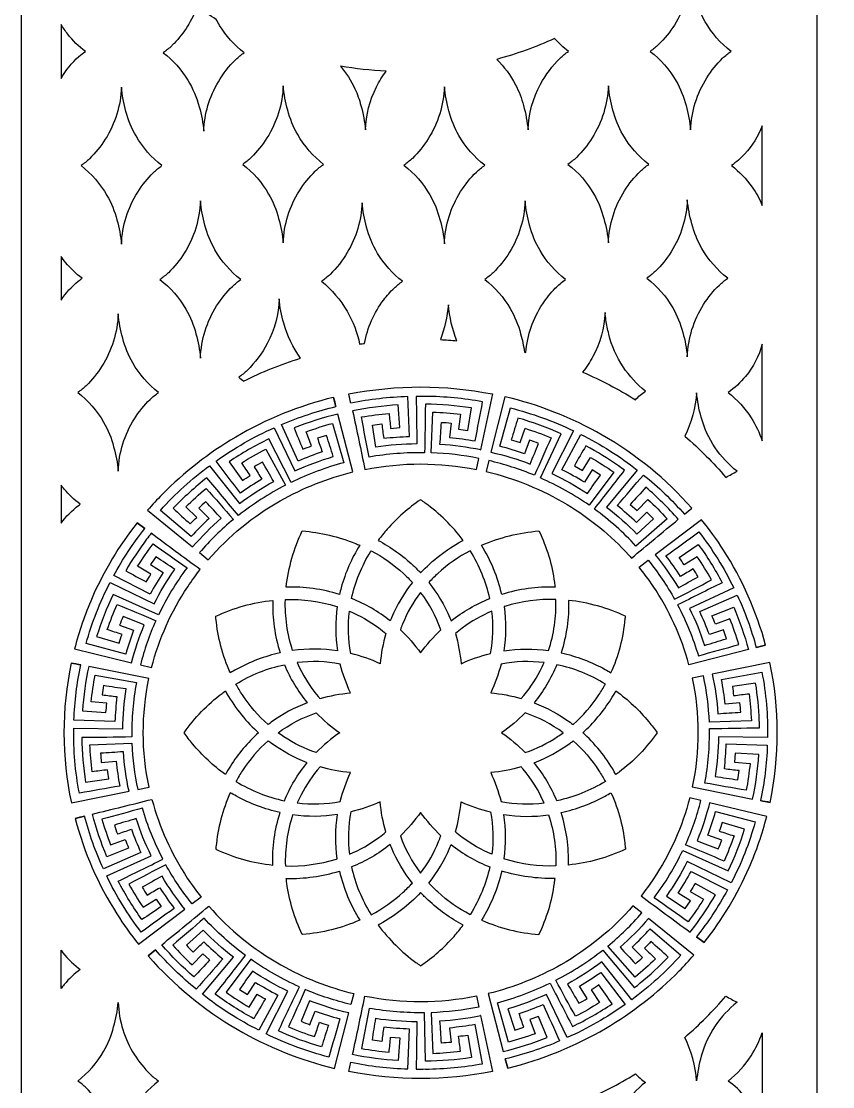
# Model space of a CAD drawing. Header units: millimetres. Extents: x -250 to 750, y -1000 to 1000.
# Drawn here: x -250 to 260, y -220 to 450 of the extents above; entities that cross this region are included whole.
import ezdxf

# ---------------------------------------------------------------- set-up
doc = ezdxf.new("R2010")
doc.units = ezdxf.units.MM
doc.layers.add('Default', color=70, linetype='Continuous')

msp = doc.modelspace()

# ---------------------------------------------------------------- linework, layer by layer
at = {"layer": 'Default'}
msp.add_line((249.78, 1000), (249.78, -1000), dxfattribs=at)
msp.add_lwpolyline([(250, 1000), (-250, 1000), (-250, -1000), (250, -1000), (249.78, -1000), (749.78, -1000), (749.78, 1000), (249.78, 1000)], close=True, dxfattribs=at)
for points in [[(170.52, 479.98, -0.13167), (160.33, 447.18, -0.058193), (150.4, 434.9, -0.03617), (145.12, 430.6, -0.098327), (161.39, 411.94, -0.067353), (167.68, 396.5, -0.046193), (170.52, 381.22, -0.13167), (180.72, 414.03, -0.058193), (190.64, 426.3, -0.03617), (195.92, 430.6, -0.098327), (179.65, 449.27, -0.067353), (173.36, 464.71, -0.046193)], [(-139.54, 458.54, -0.101272), (-153.98, 435.64, -0.007988), (-155.52, 434.08, -0.036186), (-160.8, 429.78, -0.0913), (-145.41, 412.61, -0.074353), (-138.24, 395.68, -0.046196), (-135.4, 380.4, -0.124422), (-126.21, 411.55, -0.065368), (-115.28, 425.48, -0.036186), (-110, 429.78, -0.0913), (-125.39, 446.95, -0.01697), (-127.48, 450.66, -0.016249)], [(-225, 413.61, -0.087251), (-213.83, 427.36, -0.025309), (-209.69, 430.6, -0.069268), (-220.86, 441.47, -0.033205), (-225, 447.59)], [(48.68, 425.6, -0.07888), (60.47, 409.68, -0.056996), (65.52, 396.5, -0.046196), (68.36, 381.22, -0.114461), (76.24, 410.06, -0.075284), (88.49, 426.3, -0.036173), (93.77, 430.6, -0.046501), (85.05, 438.76, -0.042898)], [(-49.53, 421.35, -0.067634), (-40.42, 407.1, -0.045459), (-36.63, 396.5, -0.046196), (-33.79, 381.22, -0.106702), (-26.87, 408.23, -0.04336), (-20.77, 418.15, -0.031831)], [(-85.47, 408.97, -0.13167), (-95.66, 376.17, -0.058193), (-105.59, 363.89, -0.03617), (-110.87, 359.59, -0.098327), (-94.59, 340.92, -0.067353), (-88.31, 325.48, -0.046193), (-85.47, 310.21, -0.13167), (-75.27, 343.01, -0.058193), (-65.34, 355.29, -0.03617), (-60.06, 359.59, -0.098327), (-76.34, 378.26, -0.067353), (-82.63, 393.69, -0.046193)], [(118.85, 408.97, -0.13167), (108.65, 376.17, -0.058193), (98.72, 363.89, -0.03617), (93.45, 359.59, -0.098327), (109.72, 340.92, -0.067353), (116.01, 325.48, -0.046193), (118.85, 310.21, -0.13167), (129.04, 343.01, -0.058193), (138.97, 355.29, -0.03617), (144.25, 359.59, -0.098327), (127.98, 378.26, -0.067353), (121.69, 393.69, -0.046193)], [(-187.07, 408.14, -0.13167), (-197.27, 375.34, -0.058193), (-207.2, 363.07, -0.03617), (-212.47, 358.77, -0.098327), (-196.2, 340.1, -0.067353), (-189.91, 324.66, -0.046193), (-187.07, 309.39, -0.13167), (-176.88, 342.19, -0.058193), (-166.95, 354.47, -0.03617), (-161.67, 358.77, -0.098327), (-177.94, 377.43, -0.067353), (-184.23, 392.87, -0.046193)], [(15.81, 408.4, -0.13167), (5.62, 375.6, -0.058193), (-4.31, 363.33, -0.03617), (-9.59, 359.03, -0.098327), (6.68, 340.36, -0.067353), (12.97, 324.92, -0.046193), (15.81, 309.65, -0.13167), (26.01, 342.45, -0.058193), (35.94, 354.73, -0.03617), (41.21, 359.03, -0.098327), (24.94, 377.69, -0.067353), (18.65, 393.13, -0.046193)], [(215.5, 333.77), (215.5, 383.76, -0.095715), (204.52, 366.14, -0.049888), (196.15, 358.77, -0.078311), (209.17, 345.33, -0.056149)], [(-137.47, 336.57, -0.13167), (-147.66, 303.77, -0.058193), (-157.59, 291.49, -0.03617), (-162.87, 287.19, -0.098327), (-146.6, 268.53, -0.067353), (-140.31, 253.09, -0.046193), (-137.47, 237.82, -0.13167), (-127.27, 270.62, -0.058193), (-117.34, 282.89, -0.03617), (-112.07, 287.19, -0.098327), (-128.34, 305.86, -0.067353), (-134.63, 321.3, -0.046193)], [(-34.33, 247.02, -0.118206), (-22.3, 274.42, -0.037492), (-15.79, 281.77, -0.036124), (-10.52, 286.07, -0.093178), (-26.15, 303.65, -0.072449), (-33.08, 320.18, -0.046195), (-35.92, 335.45, -0.124955), (-45.18, 304.18, -0.064873), (-56.04, 290.37, -0.036124), (-61.32, 286.07, -0.088868), (-45.34, 267.28, -0.081724), (-37.42, 246.56, -0.003065)], [(66.94, 241.29, -0.12549), (77.62, 271.94, -0.046784), (85.49, 281.7, -0.04634), (91.96, 287.19, -0.09654), (75.9, 305.48, -0.069127), (69.39, 321.3, -0.046185), (66.55, 336.57, -0.129347), (56.69, 304.3, -0.06049), (46.43, 291.49, -0.036119), (41.15, 287.19, -0.09654), (57.2, 268.91, -0.069127), (63.71, 253.09, -0.035119), (66.13, 241.5)], [(168.45, 337.39, -0.13167), (158.26, 304.59, -0.058193), (148.33, 292.32, -0.03617), (143.05, 288.01, -0.098327), (159.32, 269.35, -0.067353), (165.61, 253.91, -0.046193), (168.45, 238.64, -0.13167), (178.65, 271.44, -0.058193), (188.58, 283.71, -0.03617), (193.86, 288.01, -0.098327), (177.58, 306.68, -0.067353), (171.29, 322.12, -0.046193)], [(-225, 274.29, -0.07813), (-214.27, 286.11, -0.015117), (-211.76, 288.01, -0.065676), (-222.17, 297.9, -0.022), (-225, 301.74)], [(-74.66, 237.77, -0.079359), (-85.15, 259.76, -0.051204), (-88.01, 275.11, -0.111278), (-95.49, 247.01, -0.078427), (-108.13, 230.03, -0.036127), (-113.41, 225.73, -0.019283), (-110.34, 223.38, -0.038225)], [(23.66, 248.75, -0.072366), (18.32, 271.37, -0.0699), (13.27, 249.42, -0.010221)], [(-189.14, 265.56, -0.13167), (-199.34, 232.76, -0.058193), (-209.26, 220.48, -0.03617), (-214.54, 216.18, -0.098327), (-198.27, 197.51, -0.067353), (-191.98, 182.07, -0.046193), (-189.14, 166.8, -0.13167), (-178.94, 199.6, -0.058193), (-169.02, 211.88, -0.03617), (-163.74, 216.18, -0.098327), (-180.01, 234.85, -0.067353), (-186.3, 250.28, -0.046193)], [(135.81, 211.64, -0.043765), (142.18, 217, -0.077604), (128.2, 232.25, -0.087097), (119.09, 252.95, -0.009958), (118.12, 257.28, -0.027135), (116.78, 266.38, -0.112816), (109.17, 238.78, -0.045019), (102.68, 228.97, -0.037538)], [(215.5, 185.78), (215.5, 246.58, -0.106176), (205.03, 226.32, -0.067115), (194.08, 216.18, -0.082752), (208.57, 200.22, -0.062735)], [(38.67, 180.09, 0.034563), (13.05, 183.51, 0.001841), (13.99, 197.4, -0.018873), (20.03, 196.94), (19.13, 187.94, -0.01664), (35.23, 185.73, -0.003545), (39.85, 210.34, 0.042814), (3.94, 213.74), (3.93, 213.69, 0.017585), (-1.89, 213.7, -0.001849), (-1.51, 183.82, 0.034599), (-27.3, 181.82), (-29.45, 195.59), (-23.45, 196.4, 0.003034), (-22.33, 187.42, -0.016657), (-6.13, 188.61), (-7.05, 213.61, 0.04283), (-42.88, 209.45, -0.045642), (-44.12, 215.27, -0.098137), (46.03, 215.25), (38.58, 180.11)], [(192.68, 162.78, -0.009479), (199.72, 166.7, -0.077386), (185.98, 181.49, -0.082721), (177.2, 200.63, -0.047285), (174.32, 216.07, -0.090176), (166.91, 188.73, -0.037721)], [(-53.84, 213.12, 0.013999), (-52.3, 207.37, -0.005941), (-53.79, 213.13, 0.073193), (-115.32, 188.14, 0.065962), (-161.52, 152.07, 0.015293), (-170.67, 142.17), (-142.36, 119.09, -0.03577), (-124.43, 137.18, -0.001948), (-134.06, 147.52, 0.025408), (-138.5, 143.53), (-132.04, 137.01, 0.020047), (-143.26, 125.6), (-162.61, 142.12, -0.051555), (-131.7, 170.14), (-112.93, 146.39, -0.03533), (-91.4, 160.29, -0.002649), (-98.48, 172.4, 0.019704), (-103.71, 169.43, -0.003616), (-98.86, 161.71, 0.01917), (-112.36, 152.92, 0.001623), (-127.57, 173.12, -0.051017), (-91.14, 193.99), (-78.11, 166.86, -0.035068), (-53.99, 175.92, -0.002155), (-58.21, 189.23), (-63.97, 187.43, -0.002027), (-60.96, 178.87, 0.019263), (-76.09, 173.13), (-86.44, 196.04, -0.042703), (-52.3, 207.37)], [(3.86, 208.77, -0.00077), (3.4, 178.3, 0.048218), (-31.54, 175.58, -0.000999), (-36.25, 200.79, -0.02121), (-18.92, 203.08, -0.002004), (-18, 193.63), (-12.15, 194.09), (-13.12, 208.41, 0.034215), (-41.87, 204.66, -0.001245), (-34.1, 167.83, -0.098482), (35.96, 167.77), (37.44, 174.73, 0.041506), (7.52, 178.29), (8.5, 203.9, -0.017389), (25.93, 202.53), (24.74, 193.1, -0.005605), (30.56, 192.34), (32.78, 206.53, 0.034101), (3.86, 208.85)], [(171.24, 143.55, 0.08164), (115.05, 189.38, 0.072462), (53.8, 213.55), (45.07, 178.69, -0.035589), (69.74, 171.16, -0.005356), (75.01, 184.11, 0.019773), (69.35, 186.2), (66.2, 177.69, 0.017639), (50.67, 182.37, 0.00118), (57.33, 206.53, -0.050134), (96.95, 192.11), (83.35, 165.25, -0.035069), (105.76, 152.71, -0.007365), (113.8, 164.26), (108.73, 167.48), (103.76, 159.84, 0.018007), (89.65, 167.66), (101.53, 189.86, -0.050769), (137, 167.46), (117.73, 144.09, -0.036434), (136.81, 127.14), (147.23, 136.73, 0.028032), (143.01, 140.94), (136.44, 134.52, 0.017756), (124.41, 145.12, -0.002621), (140.97, 164.29, -0.043695), (166.61, 139.66)], [(-133.42, 162.59, 0.035127), (-154.63, 143.38, 0.006746), (-143.81, 133.58, -0.017048), (-139.74, 137.68), (-146.7, 144.36, -0.020387), (-133.89, 155.92, -0.001602), (-116.76, 136.41, 0.04246), (-138.03, 115.56), (-132.52, 111.07, -0.084835), (-87.28, 148.14, -0.069498), (-41.62, 166.25), (-51.07, 202.62, 0.03429), (-78.66, 193.9, 0.001332), (-73.12, 180.6, -0.004531), (-67.64, 182.64, -0.002233), (-71.04, 191.54, -0.019947), (-54.4, 196.77), (-47.37, 172.07, 0.048666), (-80.39, 159.67), (-94.5, 186.98, 0.034913), (-119.49, 172.68, 0.002652), (-111.12, 160.84, -0.006862), (-106.22, 163.98, 0.003323), (-111.53, 171.97, -0.018916), (-96.45, 180.56), (-84.08, 157.92, 0.04591), (-113.57, 138.92, -0.001265)], [(125.15, 170.05, 0.029044), (104.71, 182.64, 0.004662), (97.51, 170.1), (102.58, 167.24), (107.6, 175.4, -0.020405), (122.24, 166.11), (106.82, 145.31, 0.04885), (76.15, 162.46), (89.21, 190.25, 0.034151), (62.05, 200.15, 0.005175), (57.81, 186.4, -0.015919), (63.4, 184.68), (66.48, 193.69, -0.022718), (82.84, 187.7, -0.003262), (72.43, 164.15, 0.041842), (43.73, 173.36), (42.01, 166.5, -0.078151), (92.95, 145.75, -0.072902), (131.7, 113.95, -0.00366), (133.37, 112.09, -0.000535), (162.78, 136.48, 0.035163), (142.46, 156.58, 0.002991), (132.63, 145.86), (136.95, 142), (143.66, 148.91, -0.019846), (155.89, 136.77), (136.2, 119.69, 0.047241), (110.1, 142.9, -0.001549), (129.03, 167.27, 0.005715)], [(-225, 133.96, -0.078531), (-214.01, 145.22, -0.006397), (-212.95, 145.99, -0.06432), (-223.04, 155.48, -0.014984), (-225, 158.02)], [(0.88, 102.81, -0.077103), (26.54, 122.68, -0.002729), (27.57, 123.24, 0.075253), (3.84, 146.71, 0.008037), (0.88, 148.8, 0.063484), (-20.11, 130.26, 0.020637), (-25.78, 123.24, -0.065587), (-3.81, 107.5, -0.016224)], [(-177.31, 134.21), (-172.42, 130.65), (-177.28, 134.25, 0.064125), (-205.53, 87.02, 0.03987), (-216.55, 54.97), (-180.67, 46.3, -0.036924), (-172.76, 70.19), (-186.08, 75.38, 0.014397), (-188.27, 69.9), (-179.52, 66.79, 0.018864), (-184.43, 51.75), (-209.3, 58.36, -0.052818), (-194.2, 96.71), (-166.58, 83.35, -0.036508), (-153.53, 105.02, -0.003388), (-165.38, 112.88, 0.02232), (-168.73, 107.99), (-160.88, 103.11, 0.020089), (-169.03, 89.47), (-191.84, 101.14, -0.04429), (-172.41, 130.64)], [(217.66, 57.41), (211.75, 55.86), (217.67, 57.36, 0.076733), (191.18, 117.13, 0.027067), (177.44, 136.19), (148.31, 114.1, -0.0367), (162.85, 93.34, -0.008397), (175.26, 100.33, 0.011523), (172.16, 105.37, -0.005876), (164.24, 100.6, 0.018052), (155.05, 113.6, 0.001755), (175.73, 128.55, -0.052032), (197.58, 93.41), (169.75, 80.51, -0.036503), (179.31, 57.2, -0.001555), (192.99, 61.42), (191.08, 66.99), (182.29, 63.99, 0.020059), (176.22, 78.62), (199.74, 88.87, -0.044831), (211.74, 55.85)], [(-171.28, 123.93, 0.029799), (-184.38, 104.18, 0.003634), (-171.5, 97.11, -0.012846), (-168.53, 102.02, -0.005275), (-176.9, 106.94, -0.020153), (-167.24, 121.08, -0.001586), (-145.89, 106.01, 0.05025), (-163.75, 76.35), (-192.33, 89.19, 0.035976), (-202.69, 62.9), (-188.54, 58.7, -0.006529), (-186.73, 64.12, -0.004336), (-196.01, 67.15, -0.020404), (-189.73, 82.99, -0.001933), (-165.52, 72.76, 0.043796), (-175.18, 44.97), (-168.17, 43.27, -0.084154), (-145.46, 94.06, -0.019859), (-137.6, 104.89, -0.002765), (-168.4, 127.67, 0.005644)], [(-37.34, 120.17, 0.813109), (-37.36, 120.17, 0.071065), (-49.04, 93.45, 0.010472), (-50.09, 89.3, 0.080798), (-83.56, 93.87, -0.085499), (-73.44, 129.18, -0.075745), (-40.04, 121.29, -0.006415), (-37.36, 120.17)], [(39.15, 120.17, -0.082364), (75.2, 129.18), (75.22, 129.18, -0.078804), (84.98, 96.81, -0.006903), (85.34, 93.87, 0.081), (51.88, 89.3, 0.081318), (39.15, 120.17)], [(190.32, 96.6, 0.000748), (162.34, 82.67, -0.048424), (175.4, 50.74, 0.002979), (200.8, 57.8, 0.019783), (195.25, 73.89), (186.11, 70.5, 0.01538), (183.95, 75.8), (197.62, 81.3, -0.036083), (206.86, 54.62), (169.47, 45.11, 0.082022), (146.95, 94.49, 0.021946), (138.17, 106.41), (143.85, 110.72, -0.043155), (160.47, 86.22, 0.002532), (183.69, 98.44, 0.01994), (174.69, 112.98), (166.51, 107.76, 0.02184), (163.23, 112.48), (175.35, 120.71, -0.03606)], [(-18.23, 72.61, 0.073162), (-42.54, 86.66, -0.085817), (-30.41, 116.36), (-30.19, 116.71, -0.065399), (-9.87, 102.36, -0.02093), (-4.3, 96.78, 0.06833), (-17.47, 74.48, 0.00535)], [(20.02, 72.61, -0.07279), (44.33, 86.66, 0.085678), (32.16, 116.41), (31.97, 116.71, 0.065839), (11.76, 102.5, 0.02172), (6.06, 96.78, -0.068721), (19.19, 74.63, -0.005839)], [(0.88, 52.45, -0.048183), (13.59, 67.06, 0.078948), (0.88, 90.57, 0.066695), (-10.47, 70.63, 0.011154), (-11.83, 67.06, -0.049568)], [(-87.39, 52.56, 0.069715), (-115.01, 42.11, 0.010087), (-118.7, 40, -0.081256), (-127.7, 74.09, -0.003389), (-127.83, 75.56, -0.082495), (-92.04, 85.52, 0.082614)], [(-51.3, 53.74, 0.073764), (-79.52, 53.95, -0.08633), (-84.09, 86.06, -0.08418), (-52.06, 81.74), (-51.52, 81.57, 0.075797)], [(53.08, 53.74, -0.073251), (81.31, 53.95, 0.086332), (85.88, 86.06, 0.084075), (53.81, 81.73), (53.3, 81.57, -0.075071)], [(129.6, 75.56, 0.082471), (93.82, 85.52, -0.083921), (89.18, 52.56, -0.069873), (116.74, 42.15, -0.010295), (120.49, 40, 0.081324), (129.48, 74.06, 0.003463), (129.62, 75.56), (129.6, 75.56)], [(-24.54, 45.74, 0.047468), (-42.96, 52.12, -0.078548), (-43.89, 78.74, -0.061295), (-25.38, 68.2, -0.01641), (-20.96, 64.67, 0.047654)], [(26.3, 45.74, -0.047029), (44.74, 52.12, 0.078545), (45.67, 78.74, 0.060846), (27.04, 68.1, 0.01576), (22.72, 64.67, -0.04899)], [(-43.13, 27.39, -0.049793), (-49.64, 45.53, 0.076555), (-76.66, 46.43, 0.072082), (-63.51, 25.18, 0.005155), (-62.33, 23.81, -0.046763)], [(44.92, 27.39, -0.048277), (64.11, 23.81, 0.061653), (76.02, 41.3, 0.016642), (78.44, 46.43, 0.076483), (51.4, 45.53, -0.048938)], [(-218.64, 46.11, 0.002413), (-212.66, 44.97, -0.009931), (-218.63, 46.16, 0.105354), (-218.53, -41.8), (-182.33, -34.5, -0.037289), (-185.89, -9.65, -0.00199), (-200.21, -10.58, 0.012323), (-199.73, -16.44), (-190.45, -15.56, 0.019038), (-188.15, -31.17, 0.001062), (-213.51, -35.69, -0.05347), (-217.07, 5.21), (-186.22, 4.81, -0.037265), (-184.15, 29.83, -0.00365), (-198.34, 31.92, 0.011995), (-199.18, 26.1, -0.010105), (-189.93, 25.01, 0.019248), (-191.16, 9.3), (-216.93, 10.2, -0.045185), (-212.62, 44.96)], [(-207.68, 43.98, 0.036234), (-211.57, 16.08), (-196.8, 15.14, -0.006888), (-196.32, 20.82), (-206.07, 21.71, -0.020966), (-203.69, 38.52), (-177.71, 33.94, 0.051513), (-180.53, -0.3, -0.001866), (-212.02, -0.77, 0.036205), (-209.59, -28.83), (-194.96, -26.64, -0.006645), (-195.76, -21, -0.001834), (-205.47, -22.17, -0.020978), (-206.9, -5.26), (-180.51, -4.28, 0.044013), (-176.79, -33.39), (-169.74, -31.97, -0.10537), (-169.78, 36.43)], [(-70.39, 21.15, 0.067049), (-92.92, 8.91, 0.006574), (-94.92, 7.4, -0.065064), (-111.13, 26.21, -0.020727), (-115.16, 32.94, -0.085657), (-84.68, 45.1, 0.073567)], [(72.18, 21.15, -0.066937), (94.74, 8.88, -0.006438), (96.71, 7.4, 0.065198), (112.89, 26.16, 0.020952), (116.95, 32.94, 0.086217), (86.47, 45.1, -0.07429)], [(220.42, -41.46, 0.012833), (214.47, -40.33, -0.002497), (220.41, -41.51, 0.105354), (220.32, 46.45), (184.11, 39.15, -0.037164), (187.67, 14.3, -0.001759), (202, 15.23, 0.019492), (201.52, 21.09), (192.24, 20.21, 0.017891), (189.94, 35.82), (215.29, 40.34, -0.05434), (218.85, -0.57), (188.01, -0.16, -0.037064), (185.93, -25.18, -0.003108), (200.13, -27.27, 0.004122), (200.96, -21.45, -0.011976), (191.71, -20.37, 0.018105), (192.95, -4.65), (218.71, -5.55, -0.045084), (214.41, -40.31)], [(213.69, 10.09, 0.030006), (211.37, 33.47), (196.75, 31.29, -0.006739), (197.54, 25.65, -0.005042), (207.26, 26.82, -0.019278), (208.69, 9.91), (182.3, 8.93, 0.043958), (178.57, 38.04), (171.53, 36.62, -0.10537), (171.57, -31.78), (209.47, -39.33, 0.036011), (213.36, -11.43), (198.59, -10.49), (198.11, -16.17), (207.85, -17.06, -0.023267), (205.48, -33.87, -0.002442), (179.5, -29.29, 0.051527), (182.32, 4.95, -0.001684), (213.8, 5.42, 0.006397)], [(-101.05, 2.33, 0.066187), (-118.62, -18.61, 0.015072), (-121.78, -23.94, -0.063894), (-142.4, -4.66, -0.02007), (-147.73, 2.33, -0.078596), (-123.9, 27.03, -0.005889), (-121.78, 28.59, 0.079093), (-102.12, 3.32, 0.003508)], [(102.83, 2.33, 0.066145), (120.42, 23.29, 0.014973), (123.57, 28.59, -0.063685), (144.25, 9.24, -0.019685), (149.52, 2.33, -0.078433), (125.64, -22.41, -0.005734), (123.57, -23.94, 0.078818), (103.83, 1.42, 0.003234)], [(-49.93, 2.33, 0.048168), (-64.76, -10.17, -0.06572), (-85, -0.2, -0.012896), (-88.6, 2.33, -0.07782), (-64.76, 14.82, 0.047749)], [(51.72, 2.33, -0.048167), (66.54, -10.17, 0.065317), (86.9, -0.12, 0.012326), (90.38, 2.33, 0.077636), (66.54, 14.82, -0.047605)], [(-70.39, -16.5, -0.067049), (-92.92, -4.26, -0.006574), (-94.92, -2.75, 0.065197), (-111.1, -21.51, 0.02095), (-115.16, -28.29, 0.085659), (-84.68, -40.45, -0.074552)], [(72.18, -16.5, 0.066937), (94.74, -4.23, 0.006438), (96.71, -2.75, -0.065064), (112.91, -21.56, -0.020728), (116.95, -28.29, -0.085795), (86.47, -40.45, 0.073655)], [(-43.13, -22.74, -0.048265), (-62.33, -19.16, 0.061656), (-74.23, -36.65, 0.016648), (-76.66, -41.78, 0.077123), (-49.64, -40.86, -0.048027)], [(44.92, -22.74, -0.050314), (51.4, -40.86, 0.077023), (78.44, -41.78, 0.072085), (65.29, -20.53, 0.005158), (64.11, -19.16, -0.046852)], [(-189.08, -90.94, 0.000522), (-161.01, -77.15, -0.048389), (-173.89, -45.15, 0.002199), (-199.32, -52.07, 0.020572), (-193.87, -68.19, 0.007967), (-184.71, -64.86, 0.006429), (-182.58, -70.17), (-196.28, -75.59, -0.036086), (-205.37, -48.86, 0.000654), (-167.92, -39.56, 0.082026), (-145.7, -89.05, 0.021969), (-136.97, -101.02), (-142.68, -105.3, -0.043041), (-159.17, -80.71, 0.004383), (-182.45, -92.8, 0.019514), (-173.53, -107.4), (-165.33, -102.22), (-162.07, -106.95, -0.004988), (-174.23, -115.12, -0.035611)], [(-87.39, -47.89, -0.070053), (-114.89, -37.53, -0.010517), (-118.7, -35.35, 0.081323), (-127.7, -69.41, 0.003462), (-127.83, -70.91, 0.082495), (-92.04, -80.87, -0.083852)], [(129.6, -70.91, -0.082471), (93.82, -80.87, 0.082436), (89.18, -47.89, 0.069829), (116.76, -37.48, 0.010221), (120.49, -35.35, -0.080898), (129.5, -69.6, -0.002996), (129.62, -70.91), (129.6, -70.91)], [(173.07, -119.29, 0.029533), (186.17, -99.53), (173.29, -92.46, -0.007764), (170.31, -97.38), (178.69, -102.29, -0.024997), (169.03, -116.43, -0.000785), (147.67, -101.36, 0.050285), (165.54, -71.71), (194.11, -84.54, 0.035912), (204.48, -58.25), (190.33, -54.05, -0.006778), (188.52, -59.47, 0.004933), (197.8, -62.51, -0.018557), (191.52, -78.34, 0.002384), (167.3, -68.11, 0.043803), (176.97, -40.32), (169.96, -38.62, -0.084154), (147.25, -89.41, -0.019858), (139.38, -100.24, -0.000466), (170.18, -123.03, 0.006347)], [(-24.54, -41.09, -0.047468), (-42.96, -47.47, 0.07852), (-43.89, -74.09, 0.060996), (-25.3, -63.48, 0.015943), (-20.96, -60.02, -0.047561)], [(26.3, -41.09, 0.047029), (44.74, -47.47, -0.078517), (45.67, -74.09, -0.061032), (27.09, -63.49, -0.016049), (22.72, -60.02, 0.048531)], [(179.1, -129.56), (174.27, -126.04), (174.24, -126.03), (179.06, -129.6, 0.064125), (207.31, -82.38, 0.039869), (218.34, -50.33), (182.46, -41.65, -0.036656), (174.55, -65.54, -0.001529), (187.86, -70.73, 0.010842), (190.06, -65.25), (181.3, -62.14, 0.020843), (186.22, -47.11), (211.08, -53.71, -0.053197), (195.99, -92.06), (168.37, -78.71, -0.037168), (155.32, -100.37), (167.17, -108.23), (170.52, -103.34), (162.67, -98.47, 0.018694), (170.82, -84.83), (193.63, -96.49, -0.044168), (174.19, -125.99)], [(-216.18, -51.59), (-210.29, -50.08, -0.003216), (-216.2, -51.55, 0.076822), (-190, -111.53, 0.026965), (-176.42, -130.59), (-147.16, -108.65, -0.036686), (-161.58, -87.82, -0.000764), (-174.03, -94.75, 0.015376), (-170.96, -99.8, -0.011573), (-163.01, -95.07, 0.017196), (-153.9, -108.12, 0.003231), (-174.66, -122.96, -0.052265), (-196.32, -87.7), (-168.4, -74.96, -0.036996), (-177.83, -51.59, -0.001709), (-191.54, -55.74, 0.009552), (-189.66, -61.32, -0.008006), (-180.85, -58.37, 0.018), (-174.87, -73.02), (-198.44, -83.15, -0.045041), (-210.26, -50.08)], [(-51.3, -49.09, -0.073253), (-79.52, -49.3, 0.086324), (-84.09, -81.41, 0.084019), (-52, -77.07), (-51.52, -76.92, -0.075069)], [(0.88, -47.8, -0.049424), (-11.83, -62.41, 0.07845), (0.88, -85.92, 0.067101), (12.19, -66.12, 0.011709), (13.59, -62.41, -0.048321)], [(53.08, -49.09, 0.073765), (81.31, -49.3, -0.086303), (85.88, -81.41, -0.084295), (53.89, -77.1), (53.3, -76.92, 0.075071)], [(-18.23, -67.96, -0.072729), (-42.54, -82.01, 0.085885), (-30.42, -111.69), (-30.19, -112.06, 0.065829), (-9.98, -97.84, 0.02166), (-4.3, -92.13, -0.068536), (-17.44, -69.9, -0.005593)], [(20.02, -67.96, 0.073434), (44.33, -82.01, -0.085886), (32.21, -111.69), (31.97, -112.06, -0.065261), (11.61, -97.68, -0.020742), (6.06, -92.13, 0.06851), (19.22, -69.9, 0.00559)], [(-37.36, -115.52, -0.081876), (-73.42, -124.53), (-73.44, -124.53, -0.078819), (-83.19, -92.17, -0.00692), (-83.56, -89.22, 0.080952), (-50.09, -84.65, 0.081316), (-37.36, -115.52)], [(39.15, -115.52, 0.081876), (75.2, -124.53), (75.22, -124.53, 0.078812), (84.98, -92.16, 0.006912), (85.34, -89.22, -0.080997), (51.88, -84.65, -0.081319), (39.15, -115.52)], [(0.88, -98.16, -0.077268), (-24.71, -118, -0.002868), (-25.78, -118.59, 0.07515), (-2.03, -142.09, 0.007879), (0.88, -144.15, 0.063568), (21.86, -125.65, 0.020812), (27.57, -118.59, -0.06546), (5.55, -102.82, -0.01607)], [(-41.17, -161.63), (-42.92, -168.49, -0.041281), (-71.57, -159.11, 0.000781), (-82.11, -182.61, 0.018283), (-65.78, -188.69, 0.000866), (-62.66, -179.69, 0.006783), (-57.07, -181.45, -0.003084), (-61.39, -195.18, -0.034358), (-88.5, -185.13, 0.001252), (-75.28, -157.41, -0.048648), (-105.86, -140.08), (-121.39, -160.81, 0.018987), (-106.8, -170.18), (-101.74, -162.05, 0.009439), (-96.68, -164.93, -0.00215), (-103.96, -177.43, -0.034735), (-128.18, -161.93, 0.00216), (-109.12, -137.66, -0.047304), (-135.08, -114.31, 0.002528), (-154.87, -131.29, 0.019505), (-142.72, -143.49), (-135.96, -136.62), (-131.67, -140.5, -0.004315), (-141.56, -151.17, -0.03525), (-161.75, -130.96, 0.000435), (-132.21, -106.74, 0.084724), (-86.95, -143.62, 0.069643)], [(138.91, -154.96, 0.029894), (156.41, -138.73, 0.007935), (145.6, -128.94, -0.019231), (141.53, -133.03, -0.003745), (148.48, -139.71, -0.020775), (135.68, -151.27), (118.55, -131.76, 0.042982), (139.81, -110.91), (134.31, -106.42, -0.084833), (89.07, -143.49, -0.0695), (43.41, -161.61), (52.85, -197.98, 0.034248), (80.44, -189.26), (74.91, -175.95), (69.43, -177.99), (72.83, -186.9, -0.019646), (56.18, -192.12), (49.16, -167.42, 0.048631), (82.18, -155.02, -0.001924), (96.29, -182.33, 0.034686), (121.28, -168.03, 0.005138), (112.91, -156.19, -0.020443), (108.01, -159.34), (113.32, -167.32, -0.018454), (98.23, -175.92, -0.003426), (85.87, -153.28, 0.045879), (115.36, -134.27), (135.21, -157.94, 0.005122)], [(55.63, -208.47, -0.011324), (54.09, -202.73), (55.58, -208.49, 0.073194), (117.1, -183.49, 0.065962), (163.31, -147.42, 0.015291), (172.46, -137.52), (144.14, -114.44, -0.036032), (126.22, -132.54, -0.002062), (135.84, -142.87, 0.024967), (140.28, -138.88), (133.83, -132.36, 0.020193), (145.05, -120.95), (164.4, -137.47, -0.051194), (133.49, -165.49), (114.71, -141.74, -0.035531), (93.19, -155.64, -0.007686), (100.27, -167.75, 0.010284), (105.49, -164.79), (100.65, -157.07, 0.017239), (114.14, -148.28), (129.36, -168.47, -0.05131), (92.92, -189.34), (79.89, -162.21, -0.035313), (55.77, -171.27), (59.99, -184.58), (65.76, -182.78, -0.005519), (62.75, -174.22, 0.01815), (77.88, -168.48, 0.003849), (88.23, -191.39, -0.042666), (54.08, -202.72)], [(-170.29, -137.95), (-165.61, -134.11), (-170.26, -137.99, 0.081607), (-114.37, -184.1, 0.072515), (-53.22, -208.62), (-44.29, -173.81, -0.035211), (-68.92, -166.14), (-74.26, -179.07, 0.005902), (-68.62, -181.18, -0.003134), (-65.41, -172.69, 0.018048), (-49.92, -177.45, 0.000514), (-56.72, -201.58, -0.05034), (-96.25, -186.95), (-82.5, -160.15, -0.03597), (-104.83, -147.5, -0.005389), (-112.93, -159), (-107.89, -162.25, -0.003106), (-102.87, -154.63, 0.016692), (-88.8, -162.53), (-100.82, -184.66, -0.050828), (-136.15, -162.08), (-116.75, -138.81, -0.035969), (-135.74, -121.76), (-146.21, -131.29, 0.02302), (-142.01, -135.52, -0.009242), (-135.41, -129.14, 0.017573), (-123.44, -139.8, 0.00135), (-140.11, -158.89, -0.043413), (-165.61, -134.11)], [(-225, -134.39, 0.078531), (-214.01, -145.65, 0.006397), (-212.95, -146.42, 0.06432), (-223.04, -155.91, 0.014984), (-225, -158.45)], [(-189.14, -265.99, 0.13167), (-199.34, -233.19, 0.058193), (-209.26, -220.91, 0.03617), (-214.54, -216.61, 0.098327), (-198.27, -197.95, 0.067353), (-191.98, -182.51, 0.046193), (-189.14, -167.24, 0.13167), (-178.94, -200.04, 0.058193), (-169.02, -212.31, 0.03617), (-163.74, -216.61, 0.098327), (-180.01, -235.28, 0.067353), (-186.3, -250.72, 0.046193)], [(3.86, -204.12), (3.4, -173.65, -0.047872), (-31.54, -170.92), (-36.25, -196.13, 0.020965), (-18.92, -198.42, 0.002734), (-18, -188.97), (-12.15, -189.44), (-13.12, -203.76, -0.034026), (-41.87, -200.01, 0.001038), (-34.1, -163.18, 0.098482), (35.96, -163.12), (37.44, -170.08, -0.04124), (7.52, -173.63), (8.5, -199.24, 0.019469), (25.93, -197.88, -0.001691), (24.74, -188.45, 0.005961), (30.56, -187.69), (32.78, -201.88, -0.034194), (3.86, -204.19)], [(192.68, -163.22, 0.009479), (199.72, -167.13, 0.077386), (185.98, -181.92, 0.082721), (177.2, -201.06, 0.047285), (174.32, -216.51, 0.090176), (166.91, -189.16, 0.037721)], [(38.58, -175.46), (46.03, -210.6, -0.09814), (-44.12, -210.62), (-42.88, -204.8, 0.042536), (-7.05, -208.96), (-6.13, -183.96, -0.015813), (-22.33, -182.77, 0.002903), (-23.45, -191.74), (-29.45, -190.94, 0.001977), (-27.3, -177.17, 0.035446), (-1.51, -179.16, -0.002099), (-1.89, -209.04, 0.019334), (3.93, -209.03), (3.94, -209.09, 0.042777), (39.85, -205.69), (35.23, -181.09, -0.017006), (19.13, -183.29), (20.03, -192.29, -0.019611), (13.99, -192.75, 0.001822), (13.05, -178.86, 0.035413), (38.67, -175.44)], [(215.5, -186.21), (215.5, -247.02, 0.106176), (205.03, -226.76, 0.067115), (194.08, -216.61, 0.082752), (208.57, -200.66, 0.062735)], [(135.81, -212.07, 0.043765), (142.18, -217.43, 0.077604), (128.2, -232.68, 0.087097), (119.09, -253.39, 0.009958), (118.12, -257.71, 0.027135), (116.78, -266.81, 0.112816), (109.17, -239.22, 0.045019), (102.68, -229.4, 0.037538)]]:
    msp.add_lwpolyline(points, format="xyb", close=True, dxfattribs=at)

doc.saveas('drawing.dxf')
